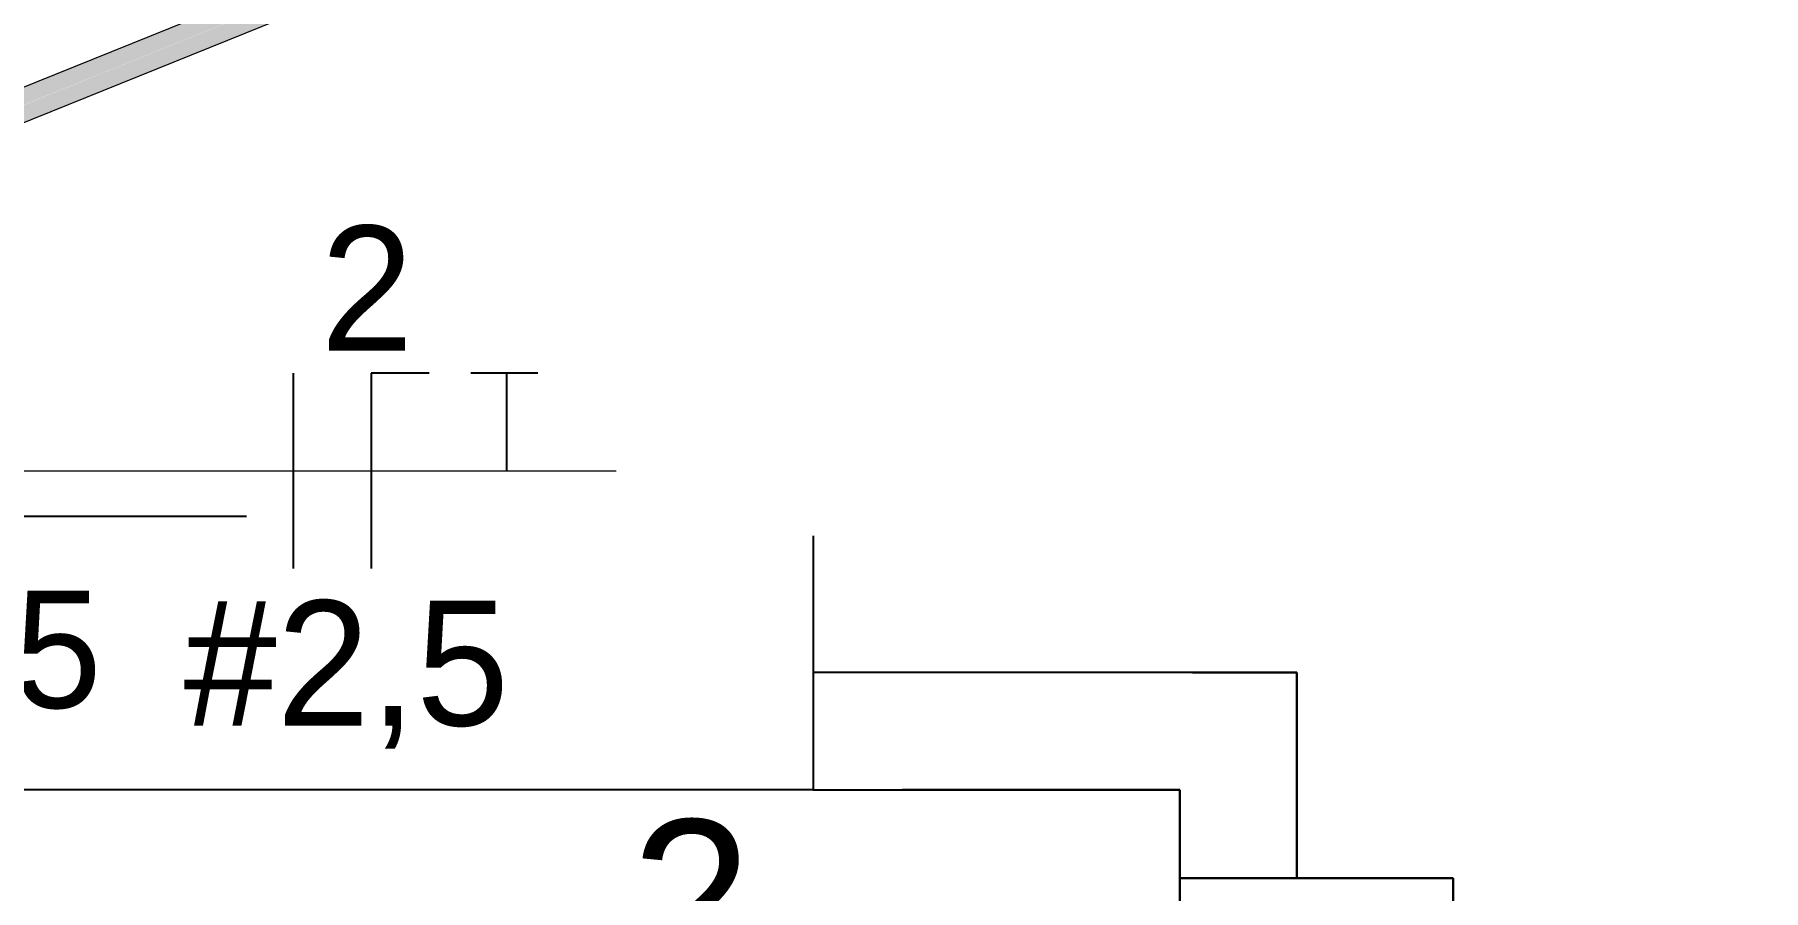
# Model space of a CAD drawing. Header units: metres. Extents: x 4 to 151, y -16 to 34.
# Drawn here: x 38.653 to 40.866, y 10.598 to 11.693 of the extents above; entities that cross this region are included whole.
import ezdxf

# ---------------------------------------------------------------- set-up
doc = ezdxf.new("R2010")
doc.units = ezdxf.units.M
doc.linetypes.add('IMPORT-_Tracejado pequeno', pattern=[2.25, 1.5, -0.7500000000000001])
for name, color, linetype, lineweight, true_color in [('Base Revit Coremas_dwg', 7, 'Continuous', 9, 0x767676), ('Fase', 1, 'Continuous', 25, 0xff0000), ('Neutro', 5, 'Continuous', 25, 0x0000ff), ('Terra', 3, 'Continuous', 25, 0x00ff00)]:
    doc.layers.add(name, color=color, linetype=linetype, lineweight=lineweight, true_color=true_color)
for name, color, linetype, lineweight in [('E-LITE-EQPM-IDEN', 7, 'Continuous', 9), ('E-POWR-CNDT', 7, 'Continuous', 25), ('Identificadores de dispositivos elétricos', 7, 'Continuous', 9), ('KIRYA - PAREDE', 7, 'Continuous', 35), ('KIRYA - PAREDE VISTA', 7, 'Continuous', 18), ('KIRYA - PISO', 7, 'Continuous', 9)]:
    doc.layers.add(name, color=color, linetype=linetype, lineweight=lineweight)
doc.styles.add('Arial_1', font='arial.ttf', dxfattribs={"height": 0.1999999999999998})
doc.styles.add('Century Gothic_4', font='GOTHIC.TTF', dxfattribs={"height": 0.1599999999999998})
doc.styles.add('Century Gothic_5', font='GOTHIC.TTF', dxfattribs={"height": 0.1499999999999999})

# ---------------------------------------------------------------- blocks, each defined once
blk = doc.blocks.new('Base Revit Coremas_dwg-8208185-PLANTA BAIXA - TÉRREO')
at = {"layer": 'KIRYA - PAREDE', "color": 254, "linetype": 'IMPORT-_Tracejado pequeno', "lineweight": 25, "true_color": 0xe3e3e3, "flags": 128}
blk.add_lwpolyline([(16.21534088355111, 10.87641737586455), (16.21534088355111, 10.72641737586446), (16.68443620282869, 10.72641737586446), (16.68443620282869, 10.61332482960938), (16.83443620282856, 10.61332482960938), (16.68443620282869, 10.61332482960938), (16.68443620282869, 10.72641737586446), (16.21534088355111, 10.72641737586446), (16.21534088355111, 10.87641737586455), (16.83443620282856, 10.87641737586455), (16.83443620282856, 10.61332482960938), (16.83443620282856, 10.87641737586455)], close=True, dxfattribs=at)
at = {"layer": 'KIRYA - PAREDE VISTA', "color": 254, "linetype": 'IMPORT-_Tracejado pequeno', "lineweight": 25, "true_color": 0xe3e3e3}
blk.add_line((16.21534088355113, 10.72641737586447), (14.23824481578414, 10.72641737586447), dxfattribs=at)
at = {"layer": 'KIRYA - PAREDE VISTA', "color": 254, "linetype": 'IMPORT-_Tracejado pequeno', "lineweight": 25, "true_color": 0xe3e3e3, "flags": 128}
for points in [[(14.21534088355112, 10.85141737586446), (14.21534088355112, 11.0764173758646), (16.21534088355113, 11.0764173758646), (16.21534088355113, 10.72641737586447), (14.23824481578414, 10.72641737586447)], [(14.21534088355112, 10.85141737586446), (14.21534088355112, 11.0764173758646), (16.21534088355113, 11.0764173758646), (16.21534088355113, 10.72641737586447)]]:
    blk.add_lwpolyline(points, dxfattribs=at)
blk.add_lwpolyline([(16.68443620282871, 10.5614605326379), (16.68443620282871, 10.61332482960939), (17.03443620282862, 10.61332482960939), (17.03443620282862, 9.613324829609393), (16.68443620282871, 9.613324829609393), (17.03443620282862, 9.613324829609393), (17.03443620282862, 10.61332482960939), (16.68443620282871, 10.61332482960939)], close=True, dxfattribs=at)
at = {"layer": 'KIRYA - PISO', "color": 254, "linetype": 'IMPORT-_Tracejado pequeno', "lineweight": 25, "true_color": 0xe3e3e3}
for radius in [6.000000000000005, 6.000000000000005, 5.000000000000009, 5.000000000000009, 4.000000000000004, 4.000000000000004]:
    blk.add_circle((15.18911030137792, 9.147155324445748), radius, dxfattribs=at)
blk = doc.blocks.new('Fiação_PEX_Tags Eletrical Fixtures - 2_ FNT-4480792-PLANTA BAIXA - TÉRREO')
at = {"layer": 'Fase'}
blk.add_line((-0.0009830429433026226, 0.001249999999999997), (-0.0009830429433026265, -0.001250000000000003), dxfattribs=at)
at = {"layer": 'Identificadores de dispositivos elétricos'}
blk.add_line((-0.002569481908087198, 5.287437154777256e-19), (0.003148823373829976, -1.811024766791761e-17), dxfattribs=at)
at = {"layer": 'Neutro'}
for p, q in [((1.695705669737706e-05, 0.001249999999999997), (1.695705669737314e-05, -0.001250000000000004)), ((1.695705669737706e-05, 0.001249999999999997), (1.695705669737388e-05, -0.0007721693322062563)), ((0.0007591445566973691, 0.001249999999999996), (1.695705669737706e-05, 0.001249999999999997))]:
    blk.add_line(p, q, dxfattribs=at)
at = {"layer": 'Terra'}
for p, q in [((0.002148984650933458, 0.001249999999999992), (0.001290394556697375, 0.001249999999999992)), ((0.001746479857345674, 0.001249999999999992), (0.001746479857345672, -1.348296474468214e-17))]:
    blk.add_line(p, q, dxfattribs=at)
blk = doc.blocks.new('Fiação_Tags Lighting Fixture - 1_ FN-3746626-PLANTA BAIXA - TÉRREO')
at = {"layer": 'E-LITE-EQPM-IDEN', "color": 5, "lineweight": 25, "true_color": 0x0000ff}
for p, q in [((-0.001283428347490118, -0.001641629534408945), (-0.0003447113166747839, -0.001641629534408948)), ((-0.000344711316674784, -0.001641629534408948), (-0.0003447113166747872, -0.003663798866615196))]:
    blk.add_line(p, q, dxfattribs=at)
at = {"layer": 'E-LITE-EQPM-IDEN', "color": 1, "lineweight": 25, "true_color": 0xff0000}
blk.add_line((0.0004337132169709926, -0.00164162953440895), (0.0004337132169709894, -0.003658061608413723), dxfattribs=at)
at = {"layer": 'E-LITE-EQPM-IDEN'}
blk.add_line((-0.00259543484413247, -0.002652714200512058), (0.00259543484413247, -0.002652714200512074), dxfattribs=at)

msp = doc.modelspace()

# ---------------------------------------------------------------- hatches: boundary and pattern name
at = {"layer": 'E-POWR-CNDT', "lineweight": 5, "true_color": 0x353535}
h = msp.add_hatch(color=250, dxfattribs=at)
h.paths.add_polyline_path([(37.43397632078116, 11.11570499506693), (40.33376022333043, 12.28729374095146), (40.30508198731044, 12.29830228434778), (37.42491417920913, 11.13349044931857), (37.43151637282146, 11.12053291477562)])
h.paths.add_polyline_path([(40.36897154235923, 12.30152003728534), (45.48223341755628, 14.367411934428), (45.47438540942422, 14.38683643618117), (40.34127049353513, 12.31215347366168), (40.36427418016838, 12.30332318568994)])
h = msp.add_hatch(color=250, dxfattribs=at)
h.paths.add_polyline_path([(37.44257620677263, 11.09658427168758), (40.36146127215456, 12.27666030457511), (40.33376022333043, 12.28729374095146), (37.43417063042114, 11.11532364092618), (37.44257567464626, 11.09658763140124)])
h.paths.add_polyline_path([(40.39764977837922, 12.29051149388902), (45.48981401129596, 14.3486493065218), (45.48223341755628, 14.367411934428), (40.36897154235923, 12.30152003728534), (40.3972881124084, 12.29065032444791)])

# ---------------------------------------------------------------- linework, layer by layer
at = {"layer": 'E-POWR-CNDT', "lineweight": 9}
for p, q in [((40.16913094858918, 12.24337449927487), (37.51750144357746, 11.17204663805184)), ((37.53441794682682, 11.13369074329581), (40.22648742062917, 12.22135741248221))]:
    msp.add_line(p, q, dxfattribs=at)

# ---------------------------------------------------------------- block references
at = {"layer": 'Base Revit Coremas_dwg', "color": 254, "linetype": 'IMPORT-_Tracejado pequeno', "lineweight": 25, "true_color": 0xe3e3e3}
msp.add_blockref('Base Revit Coremas_dwg-8208185-PLANTA BAIXA - TÉRREO', (23.43429510335828, 0), dxfattribs=at)
at = {"layer": 'E-LITE-EQPM-IDEN', "xscale": 99.99999999999993, "yscale": 99.99999999999993, "zscale": 99.99999999999993}
msp.add_blockref('Fiação_Tags Lighting Fixture - 1_ FN-3746626-PLANTA BAIXA - TÉRREO', (38.57853096497852, 11.39971032469667), dxfattribs=at)
at = {"layer": 'Identificadores de dispositivos elétricos', "color": 1, "true_color": 0xff0000, "xscale": 99.99999999999993, "yscale": 99.99999999999993, "zscale": 99.99999999999993}
msp.add_blockref('Fiação_PEX_Tags Eletrical Fixtures - 2_ FNT-4480792-PLANTA BAIXA - TÉRREO', (39.08252264020049, 11.13440215269508), dxfattribs=at)

# ---------------------------------------------------------------- texts
at = {"layer": 'E-LITE-EQPM-IDEN', "insert": (38.34884433228935, 10.98115577341403), "char_height": 0.1499999999999999, "width": 0.5451474999999995, "attachment_point": 1, "style": 'Century Gothic_5'}
msp.add_mtext('#1,5', dxfattribs=at)
at = {"layer": 'Identificadores de dispositivos elétricos', "attachment_point": 1}
for s, insert, char_height, width, style in [('2', (39.01922412046997, 11.44810051080071), 0.1599999999999998, 0.1523206249999998, 'Century Gothic_4'), ('#2,5', (38.84422412046997, 10.96860416026891), 0.1599999999999998, 0.5772149999999995, 'Century Gothic_4'), ('2', (39.41615497758348, 10.68803915411246), 0.1999999999999998, 0.1924049999999998, 'Arial_1')]:
    msp.add_mtext(s, dxfattribs=dict(at, insert=insert, char_height=char_height, width=width, style=style))

doc.saveas('drawing.dxf')
